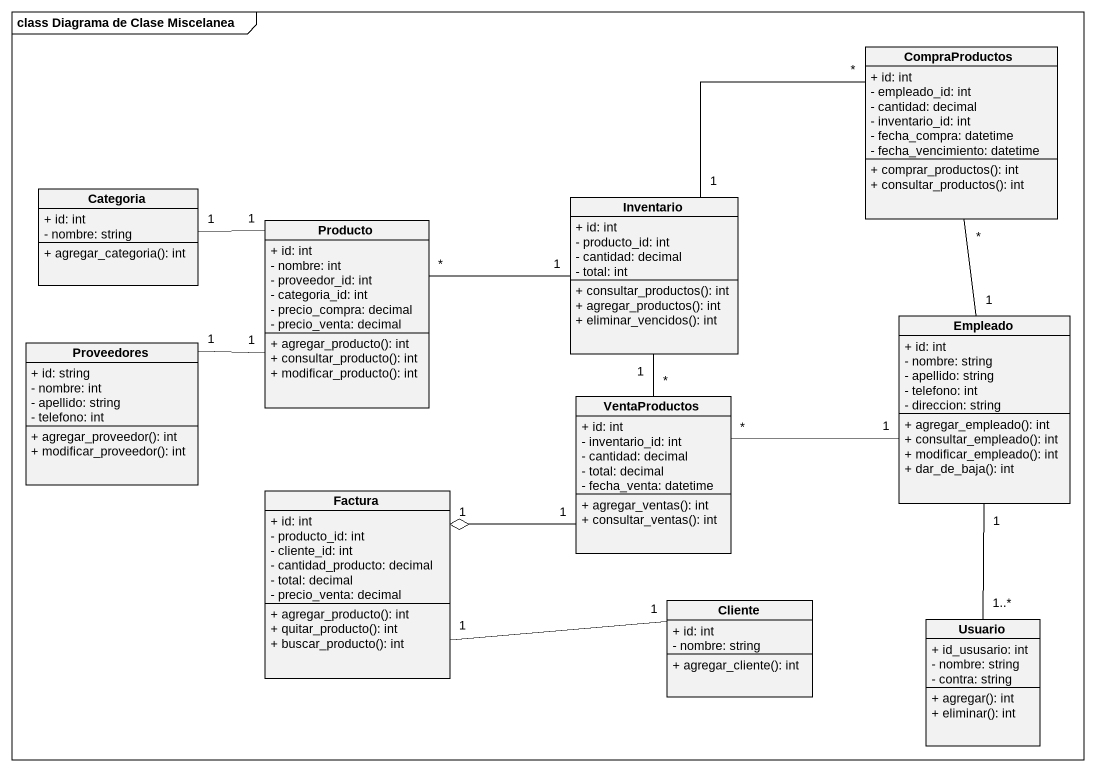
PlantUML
@startuml
mainframe class Diagrama de Clase Miscelanea
hide circle
hide empty members
skinparam classAttributeIconSize 0
class CompraProductos {
  + id: int
  - empleado_id: int
  - cantidad: decimal
  - inventario_id: int
  - fecha_compra: datetime
  - fecha_vencimiento: datetime
  + comprar_productos(): int
  + consultar_productos(): int
}
class Categoria {
  + id: int
  - nombre: string
  + agregar_categoria(): int
}
class Inventario {
  + id: int
  - producto_id: int
  - cantidad: decimal
  - total: int
  + consultar_productos(): int
  + agregar_productos(): int
  + eliminar_vencidos(): int
}
class Producto {
  + id: int
  - nombre: int
  - proveedor_id: int
  - categoria_id: int
  - precio_compra: decimal
  - precio_venta: decimal
  + agregar_producto(): int
  + consultar_producto(): int
  + modificar_producto(): int
}
class Proveedores {
  + id: string
  - nombre: int
  - apellido: string
  - telefono: int
  + agregar_proveedor(): int
  + modificar_proveedor(): int
}
class Empleado {
  + id: int
  - nombre: string
  - apellido: string
  - telefono: int
  - direccion: string
  + agregar_empleado(): int
  + consultar_empleado(): int
  + modificar_empleado(): int
  + dar_de_baja(): int
}
class VentaProductos {
  + id: int
  - inventario_id: int
  - cantidad: decimal
  - total: decimal
  - fecha_venta: datetime
  + agregar_ventas(): int
  + consultar_ventas(): int
}
class Factura {
  + id: int
  - producto_id: int
  - cliente_id: int
  - cantidad_producto: decimal
  - total: decimal
  - precio_venta: decimal
  + agregar_producto(): int
  + quitar_producto(): int
  + buscar_producto(): int
}
class Cliente {
  + id: int
  - nombre: string
  + agregar_cliente(): int
}
class Usuario {
  + id_ususario: int
  - nombre: string
  - contra: string
  + agregar(): int
  + eliminar(): int
}
CompraProductos "*" -- "1" Empleado
Categoria "1" -right- "1" Producto
Inventario "1" -right- "*" CompraProductos
Producto "*" -right- "1" Inventario
Proveedores "1" -right- "1" Producto
VentaProductos "*" -up- "1" Inventario
VentaProductos "*" -right- "1" Empleado
VentaProductos "1" -left-o "1" Factura
Factura "1" -right- "1" Cliente
Usuario "1..*" -up- "1" Empleado
@enduml
